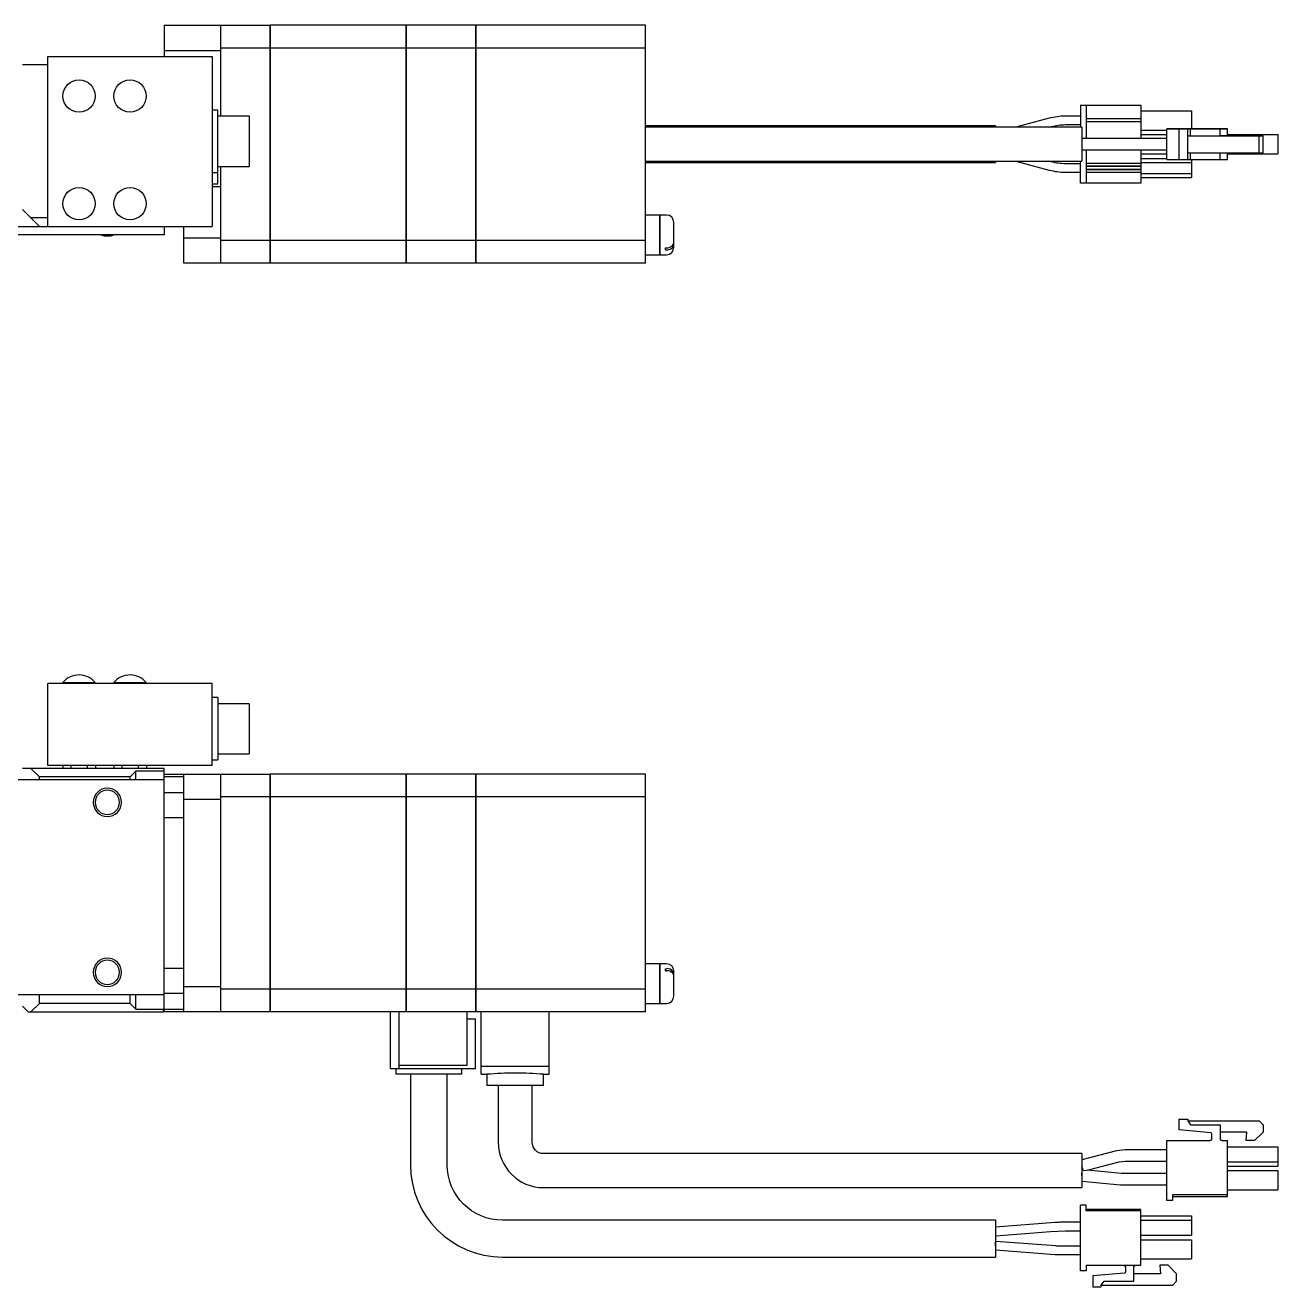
# Model space of a CAD drawing. Extents: x 0 to 934, y -8 to 546.
# Drawn here: x 251.8 to 472.9, y 323.3 to 546 of the extents above; entities that cross this region are included whole.
import ezdxf

# ---------------------------------------------------------------- set-up
doc = ezdxf.new("R2010")
doc.units = 0
doc.header["$LTSCALE"] = 0.5
doc.layers.add('MSM_CONTINUOUS', color=7, linetype='CONTINUOUS')

msp = doc.modelspace()

# ---------------------------------------------------------------- linework, layer by layer
at = {"layer": 'MSM_CONTINUOUS'}
for p, q in [((276.3, 545.97), (276.3, 540.47)), ((276.3, 545.97), (295, 545.97)), ((286.3, 529.9), (286.3, 545.97)), ((295, 545.97), (295, 503.97)), ((295.05, 545.92), (295, 545.92)), ((295.05, 545.97), (295.05, 503.97)), ((319, 545.97), (295.05, 545.97)), ((319, 545.97), (319, 503.97)), ((319.05, 545.92), (319, 545.92)), ((319.05, 545.97), (319.05, 503.97)), ((331.3, 545.97), (319.05, 545.97)), ((331.3, 545.97), (331.3, 503.97)), ((331.35, 545.92), (331.3, 545.92)), ((331.35, 545.97), (331.35, 503.97)), ((361.3, 545.97), (331.35, 545.97)), ((361.3, 503.97), (361.3, 545.97)), ((286.3, 541.47), (276.3, 541.47)), ((295, 541.94), (286.3, 541.94)), ((295.05, 541.68), (295, 541.68)), ((319, 541.94), (295.05, 541.94)), ((319.05, 541.68), (319, 541.68)), ((331.3, 541.94), (319.05, 541.94)), ((331.35, 541.68), (331.3, 541.68)), ((361.3, 541.94), (331.35, 541.94)), ((255.8, 538.97), (251.3, 538.97)), ((255.8, 540.47), (284.8, 540.47)), ((255.8, 510.47), (255.8, 540.47)), ((284.8, 540.47), (284.8, 510.47)), ((285.8, 530.97), (284.8, 530.97)), ((285.8, 517.97), (285.8, 530.97)), ((438.05, 531.87), (438.05, 527.97)), ((438.05, 531.87), (448.75, 531.87)), ((439.05, 531.87), (439.05, 525.97)), ((448.75, 531.87), (448.75, 525.97)), ((448.75, 530.87), (457.65, 530.87)), ((457.65, 530.87), (457.65, 527.67)), ((291.3, 529.9), (285.8, 529.9)), ((291.3, 529.9), (291.3, 521.05)), ((423.05, 528.22), (361.3, 528.22)), ((438.3, 527.97), (361.3, 527.97)), ((423.05, 528.22), (423.05, 527.97)), ((432.54, 529.54), (426.68, 527.97)), ((432.47, 527.97), (432.93, 528.09)), ((438.05, 529.92), (435.41, 529.92)), ((435.41, 528.42), (438.05, 528.42)), ((438.3, 527.97), (438.3, 521.97)), ((448.75, 529.42), (439.05, 529.42)), ((448.75, 528.92), (439.05, 528.92)), ((444.68, 525.97), (438.3, 525.97)), ((445.2, 525.97), (438.3, 525.97)), ((445.94, 525.97), (444.68, 525.97)), ((445.39, 525.97), (445.2, 525.97)), ((453.3, 525.97), (445.39, 525.97)), ((453.3, 525.97), (445.94, 525.97)), ((448.75, 527.47), (453.3, 527.47)), ((448.75, 526.67), (453.3, 526.67)), ((453.3, 527.67), (460.95, 527.67)), ((453.3, 527.67), (453.3, 527.67)), ((454.3, 527.67), (453.3, 527.67)), ((453.3, 522.27), (453.3, 527.67)), ((464, 527.67), (454.3, 527.67)), ((455.5, 527.67), (457, 527.67)), ((461.07, 527.67), (455.5, 527.67)), ((455.5, 522.27), (455.5, 527.67)), ((457, 527.67), (457.5, 527.67)), ((457, 522.27), (457, 527.67)), ((457, 526.47), (457.5, 526.47)), ((457, 526.47), (469.6, 526.47)), ((457.5, 527.67), (462.75, 527.67)), ((457.5, 526.47), (457.5, 527.67)), ((457.5, 526.47), (462.75, 526.47)), ((460.95, 527.67), (461.25, 527.67)), ((461.25, 527.67), (461.07, 527.67)), ((462.75, 527.67), (463.05, 527.67)), ((462.75, 526.47), (462.75, 527.67)), ((467.43, 526.47), (462.75, 526.47)), ((463.05, 526.47), (462.75, 526.47)), ((463.05, 527.67), (464, 527.67)), ((464, 527.67), (464, 527.67)), ((464, 526.47), (464, 527.67)), ((464, 526.67), (472.9, 526.67)), ((464, 526.67), (472.9, 526.67)), ((464, 526.67), (472.9, 526.67)), ((467.3, 526.47), (467.43, 526.47)), ((468.8, 526.47), (467.3, 526.47)), ((470.3, 526.47), (468.8, 526.47)), ((469.6, 526.47), (470.3, 526.47)), ((469.6, 523.47), (469.6, 526.47)), ((470.3, 523.47), (470.3, 526.47)), ((472.9, 526.67), (472.9, 523.27)), ((438.3, 523.97), (444.68, 523.97)), ((439.05, 523.97), (439.05, 518.07)), ((444.68, 523.97), (445.94, 523.97)), ((445.94, 523.97), (453.3, 523.97)), ((448.75, 523.97), (448.75, 518.07)), ((457, 523.47), (469.6, 523.47)), ((457.5, 522.27), (457.5, 523.47)), ((462.75, 522.27), (462.75, 523.47)), ((464, 522.27), (464, 523.47)), ((469.6, 523.47), (470.3, 523.47)), ((361.3, 521.97), (438.3, 521.97)), ((361.3, 521.72), (423.05, 521.72)), ((423.05, 521.97), (423.05, 521.72)), ((426.68, 521.97), (432.53, 520.4)), ((432.92, 521.85), (432.47, 521.97)), ((438.05, 521.52), (435.42, 521.52)), ((438.05, 518.07), (438.05, 521.97)), ((448.75, 521.57), (439.05, 521.57)), ((448.75, 523.27), (453.3, 523.27)), ((448.75, 522.47), (453.3, 522.47)), ((448.75, 521.72), (457.65, 521.72)), ((453.3, 522.27), (455.5, 522.27)), ((455.5, 522.27), (457, 522.27)), ((457, 522.27), (457.5, 522.27)), ((457.5, 522.27), (462.75, 522.27)), ((457.65, 522.27), (457.65, 519.07)), ((462.75, 522.27), (463.05, 522.27)), ((463.05, 522.27), (464, 522.27)), ((464, 523.27), (472.9, 523.27)), ((284.8, 519.97), (285.8, 519.97)), ((285.8, 521.05), (291.3, 521.05)), ((286.3, 503.97), (286.3, 521.05)), ((435.42, 520.02), (438.05, 520.02)), ((448.75, 521.07), (439.05, 521.07)), ((448.75, 521.02), (439.05, 521.02)), ((448.75, 520.52), (439.05, 520.52)), ((448.75, 520.47), (439.05, 520.47)), ((448.75, 519.97), (439.05, 519.97)), ((448.75, 519.82), (457.65, 519.82)), ((448.75, 519.07), (457.65, 519.07)), ((284.8, 517.97), (285.8, 517.97)), ((286.3, 517.47), (284.8, 517.47)), ((448.75, 518.07), (438.05, 518.07)), ((254.3, 510.47), (251.3, 513.47)), ((363.8, 512.47), (361.3, 512.47)), ((363.8, 505.47), (363.8, 512.47)), ((363.85, 512.42), (363.8, 512.42)), ((363.85, 505.47), (363.85, 512.47)), ((365, 512.47), (363.85, 512.47)), ((206.3, 510.47), (284.8, 510.47)), ((255.8, 511.97), (252.8, 511.97)), ((276.2, 510.47), (276.3, 510.37)), ((276.3, 510.37), (276.3, 508.97)), ((279.8, 503.97), (279.8, 510.47)), ((366.3, 506.77), (366.3, 511.17)), ((276.3, 508.97), (206.3, 508.97)), ((279.8, 508.47), (286.3, 508.47)), ((295, 508), (286.3, 508)), ((295.05, 508.26), (295, 508.26)), ((319, 508), (295.05, 508)), ((319.05, 508.26), (319, 508.26)), ((331.3, 508), (319.05, 508)), ((331.35, 508.26), (331.3, 508.26)), ((361.3, 508), (331.35, 508)), ((363.8, 505.52), (363.85, 505.52)), ((364.8, 506.68), (365, 506.68)), ((364.8, 506.33), (364.8, 506.68)), ((364.8, 506.33), (365, 506.33)), ((295, 503.97), (279.8, 503.97)), ((295.05, 504.02), (295, 504.02)), ((319, 503.97), (295.05, 503.97)), ((319.05, 504.02), (319, 504.02)), ((331.3, 503.97), (319.05, 503.97)), ((331.35, 504.02), (331.3, 504.02)), ((361.3, 503.97), (331.35, 503.97)), ((361.3, 505.47), (363.8, 505.47)), ((363.85, 505.47), (365, 505.47)), ((255.8, 415.29), (255.8, 429.79)), ((284.8, 429.79), (255.8, 429.79)), ((258.45, 429.95), (264.15, 429.95)), ((258.45, 429.95), (258.45, 429.79)), ((264.15, 429.79), (264.15, 429.95)), ((267.45, 429.95), (273.15, 429.95)), ((267.45, 429.95), (267.45, 429.79)), ((273.15, 429.79), (273.15, 429.95)), ((284.8, 415.29), (284.8, 429.79)), ((285.8, 427.29), (284.8, 427.29)), ((285.8, 427.29), (285.8, 416.29)), ((291.3, 426.21), (285.8, 426.21)), ((291.3, 426.21), (291.3, 417.36)), ((285.8, 417.36), (291.3, 417.36)), ((276.3, 414.79), (251.3, 414.79)), ((254.3, 413.29), (252.8, 414.79)), ((284.8, 415.29), (255.8, 415.29)), ((258.41, 415.29), (258.41, 414.79)), ((259.85, 415.29), (259.85, 414.79)), ((262.74, 415.29), (262.74, 414.79)), ((264.18, 415.29), (264.18, 414.79)), ((267.41, 415.29), (267.41, 414.79)), ((268.85, 415.29), (268.85, 414.79)), ((271.3, 414.29), (270.3, 413.29)), ((271.3, 412.79), (271.3, 414.29)), ((276.3, 414.29), (271.3, 414.29)), ((271.74, 415.29), (271.74, 414.79)), ((273.18, 415.29), (273.18, 414.79)), ((276.3, 371.79), (276.3, 414.79)), ((284.8, 416.29), (285.8, 416.29)), ((276.3, 412.79), (206.3, 412.79)), ((254.3, 412.79), (254.3, 413.29)), ((270.3, 413.29), (254.3, 413.29)), ((270.3, 412.79), (270.3, 413.29)), ((276.3, 413.79), (295, 413.79)), ((279.8, 413.29), (276.3, 413.29)), ((279.8, 371.79), (279.8, 413.79)), ((286.3, 371.79), (286.3, 413.79)), ((295, 413.79), (295, 371.79)), ((295.05, 413.74), (295, 413.74)), ((295.05, 413.79), (295.05, 371.79)), ((319, 413.79), (295.05, 413.79)), ((319, 413.79), (319, 371.79)), ((319.05, 413.74), (319, 413.74)), ((319.05, 413.79), (319.05, 371.79)), ((331.3, 413.79), (319.05, 413.79)), ((331.3, 413.79), (331.3, 371.79)), ((331.35, 413.74), (331.3, 413.74)), ((331.35, 413.79), (331.35, 371.79)), ((361.3, 413.79), (331.35, 413.79)), ((361.3, 371.79), (361.3, 413.79)), ((276.3, 410.52), (279.8, 410.52)), ((295, 409.76), (286.3, 409.76)), ((319, 409.76), (295.05, 409.76)), ((331.3, 409.76), (319.05, 409.76)), ((361.3, 409.76), (331.35, 409.76)), ((286.3, 409.29), (279.8, 409.29)), ((295.05, 409.5), (295, 409.5)), ((319.05, 409.5), (319, 409.5)), ((331.35, 409.5), (331.3, 409.5)), ((279.8, 406.05), (276.3, 406.05)), ((276.3, 379.52), (279.8, 379.52)), ((363.8, 380.29), (361.3, 380.29)), ((363.8, 373.29), (363.8, 380.29)), ((363.85, 380.24), (363.8, 380.24)), ((363.85, 373.29), (363.85, 380.29)), ((365, 380.29), (363.85, 380.29)), ((364.8, 379.43), (365, 379.43)), ((364.8, 379.08), (364.8, 379.43)), ((364.8, 379.08), (365, 379.08)), ((366.3, 374.59), (366.3, 378.99)), ((276.3, 374.79), (206.3, 374.79)), ((254.3, 373.29), (254.3, 374.79)), ((270.3, 373.29), (270.3, 374.79)), ((271.3, 372.29), (271.3, 374.79)), ((279.8, 375.05), (276.3, 375.05)), ((279.8, 376.29), (286.3, 376.29)), ((295, 375.81), (286.3, 375.81)), ((295.05, 376.07), (295, 376.07)), ((319, 375.81), (295.05, 375.81)), ((319.05, 376.07), (319, 376.07)), ((331.3, 375.81), (319.05, 375.81)), ((331.35, 376.07), (331.3, 376.07)), ((361.3, 375.81), (331.35, 375.81)), ((251.3, 372.79), (252.3, 371.79)), ((252.8, 371.79), (254.3, 373.29)), ((270.3, 373.29), (254.3, 373.29)), ((270.3, 373.29), (271.3, 372.29)), ((271.3, 372.29), (276.21, 372.29)), ((276.3, 372.41), (276.21, 372.29)), ((276.21, 371.8), (276.21, 372.29)), ((276.21, 371.8), (276.3, 371.89)), ((276.3, 372.29), (279.8, 372.29)), ((361.3, 373.29), (363.8, 373.29)), ((363.8, 373.34), (363.85, 373.34)), ((363.85, 373.29), (365, 373.29)), ((252.3, 371.79), (276.2, 371.79)), ((276.21, 371.8), (276.2, 371.79)), ((295, 371.79), (276.3, 371.79)), ((295.05, 371.84), (295, 371.84)), ((331.3, 371.79), (295.05, 371.79)), ((316.3, 361.79), (316.3, 371.79)), ((317.8, 361.79), (317.8, 371.79)), ((319.05, 371.84), (319, 371.84)), ((329.8, 362.39), (329.8, 371.79)), ((329.8, 370.59), (331.3, 370.59)), ((331.35, 371.84), (331.3, 371.84)), ((331.3, 361.79), (331.3, 370.59)), ((361.3, 371.79), (331.35, 371.79)), ((332.3, 360.79), (332.3, 371.79)), ((344.3, 360.79), (344.3, 371.79)), ((316.3, 361.79), (331.3, 361.79)), ((317.23, 361.79), (317.23, 360.79)), ((328.87, 360.79), (317.23, 360.79)), ((317.8, 362.39), (329.8, 362.39)), ((319.8, 360.79), (319.8, 344.79)), ((326.3, 344.79), (326.3, 360.79)), ((328.87, 360.79), (328.87, 361.79)), ((332.3, 362.22), (344.3, 362.22)), ((332.3, 360.79), (333.3, 360.79)), ((333.3, 360.79), (333.3, 358.79)), ((343.3, 360.79), (344.3, 360.79)), ((343.3, 358.79), (343.3, 360.79)), ((343.3, 358.79), (333.3, 358.79)), ((335.3, 358.79), (335.3, 348.79)), ((341.3, 348.79), (341.3, 358.79)), ((455.5, 352.89), (457, 352.89)), ((455.5, 352.89), (457, 352.89)), ((455.5, 350.97), (455.5, 352.89)), ((457, 352.89), (457, 352.59)), ((457, 352.59), (457.5, 351.89)), ((457, 352.59), (457.5, 351.89)), ((457, 352.59), (469.6, 352.59)), ((457, 352.59), (469.6, 352.59)), ((457.5, 351.89), (462.75, 351.89)), ((457.5, 351.89), (462.75, 351.89)), ((462.75, 351.89), (462.75, 349.39)), ((469.6, 352.59), (470.3, 351.89)), ((469.6, 352.59), (470.3, 351.89)), ((470.3, 351.89), (470.3, 350.59)), ((461.07, 350.48), (455.5, 350.97)), ((461.25, 349.39), (461.25, 350.29)), ((467.43, 350.59), (462.75, 350.59)), ((467.3, 349.09), (467.43, 350.59)), ((467.3, 349.09), (467.43, 350.59)), ((470.3, 350.59), (468.8, 349.09)), ((445.94, 347.46), (444.42, 347.27)), ((453.3, 347.46), (445.94, 347.46)), ((453.3, 349.09), (460.95, 349.09)), ((453.3, 338.49), (453.3, 349.09)), ((453.3, 349.09), (460.95, 349.09)), ((460.95, 349.09), (460.95, 349.09)), ((463.05, 349.09), (463.04, 349.09)), ((463.05, 349.09), (464, 349.09)), ((463.05, 349.09), (464, 349.09)), ((464, 339.24), (464, 349.09)), ((464, 347.99), (472.9, 347.99)), ((464, 347.99), (472.9, 347.99)), ((468.8, 349.09), (467.3, 349.09)), ((472.9, 347.99), (472.9, 344.59)), ((438.3, 346.79), (343.3, 346.79)), ((444.42, 347.27), (438.3, 345.67)), ((438.3, 346.79), (438.3, 340.79)), ((439.24, 343.85), (444.93, 345.33)), ((444.93, 345.33), (445.94, 345.46)), ((445.94, 345.46), (453.3, 345.46)), ((464, 345.34), (472.9, 345.34)), ((438.52, 343.79), (438.3, 344.64)), ((438.3, 342.94), (438.39, 343.93)), ((438.48, 343.92), (438.39, 343.93)), ((438.52, 343.79), (439.24, 343.85)), ((445.3, 343.27), (439.24, 343.85)), ((445.39, 343.26), (445.3, 343.27)), ((453.3, 343.26), (445.39, 343.26)), ((464, 344.59), (472.9, 344.59)), ((464, 343.79), (472.9, 343.79)), ((464, 343.79), (472.9, 343.79)), ((472.9, 343.79), (472.9, 340.39)), ((343.3, 340.79), (438.3, 340.79)), ((438.3, 341.93), (445.11, 341.27)), ((445.11, 341.27), (445.39, 341.26)), ((445.39, 341.26), (453.3, 341.26)), ((454.3, 338.49), (453.3, 338.49)), ((464, 339.49), (454.3, 339.49)), ((454.3, 339.49), (454.3, 338.49)), ((454.3, 339.24), (464, 339.24)), ((464, 340.39), (472.9, 340.39)), ((438.05, 326.09), (438.05, 337.69)), ((439.05, 337.69), (438.05, 337.69)), ((439.05, 336.69), (439.05, 337.69)), ((448.75, 336.94), (439.05, 336.94)), ((448.75, 336.69), (439.05, 336.69)), ((448.75, 327.09), (448.75, 336.94)), ((423.05, 335.04), (336.05, 335.04)), ((423.05, 335.04), (423.05, 328.54)), ((433.59, 334.63), (423.05, 333.79)), ((438.05, 334.66), (434.44, 334.66)), ((448.75, 335.79), (457.65, 335.79)), ((448.75, 335.04), (457.65, 335.04)), ((457.65, 335.79), (457.65, 332.39)), ((423.11, 332.29), (432.79, 333.06)), ((432.79, 333.06), (435.42, 333.16)), ((435.42, 333.16), (438.05, 333.16)), ((448.75, 332.39), (457.65, 332.39)), ((423.05, 330.54), (423.1, 331.28)), ((423.1, 331.28), (423.05, 331.26)), ((423.05, 329.78), (433.62, 328.99)), ((433.73, 330.49), (423.1, 331.28)), ((438.05, 330.46), (434.42, 330.46)), ((448.75, 331.59), (457.65, 331.59)), ((457.65, 331.59), (457.65, 328.19)), ((336.05, 328.54), (423.05, 328.54)), ((434.42, 328.96), (438.05, 328.96)), ((448.75, 328.19), (457.65, 328.19)), ((439.05, 326.09), (438.05, 326.09)), ((439.05, 327.09), (448.75, 327.09)), ((439.05, 327.09), (439.05, 326.09)), ((445.82, 325.69), (440.25, 325.2)), ((440.25, 325.2), (440.25, 323.29)), ((446, 326.79), (446, 325.89)), ((447.5, 324.29), (447.5, 326.79)), ((452.18, 325.59), (447.5, 325.59)), ((452.05, 327.09), (452.18, 325.59)), ((453.55, 327.09), (452.05, 327.09)), ((455.05, 325.59), (453.55, 327.09)), ((455.05, 324.29), (455.05, 325.59)), ((440.25, 323.29), (441.75, 323.29)), ((441.75, 323.59), (442.25, 324.29)), ((441.75, 323.29), (441.75, 323.59)), ((441.75, 323.59), (454.35, 323.59)), ((442.25, 324.29), (447.5, 324.29)), ((454.35, 323.59), (455.05, 324.29))]:
    msp.add_line(p, q, dxfattribs=at)
for centre in [(261.3, 533.47), (270.3, 533.47), (261.3, 514.47), (270.3, 514.47)]:
    msp.add_circle(centre, 2.85, dxfattribs=at)
at = {"layer": 'MSM_CONTINUOUS', "extrusion": (0, 0, -1)}
for centre, radius in [((-266.3, 408.79), 2.5), ((-266.3, 408.79), 2.15), ((-266.3, 378.79), 2.5), ((-266.3, 378.79), 2.15)]:
    msp.add_circle(centre, radius, dxfattribs=at)
at = {"layer": 'MSM_CONTINUOUS'}
for centre, radius, start, end in [((435.42, 518.77), 11.15, 89.9911, 105.0006), ((435.42, 531.18), 11.15, 255.0015, 270.0068), ((365, 511.17), 1.3, 0, 90), ((266.29, 511.77), 3, 248.96, 270), ((266.31, 511.77), 3, 270, 291.04), ((365.02, 508.29), 1.61, 269.2584, 304.7863), ((365, 506.77), 1.3, 270, 360), ((365.01, 507.99), 1.66, 269.4455, 299.7231), ((365.41, 507.33), 0.891, 298.7486, 355.0367), ((365.49, 507.64), 0.809, 303.6126, 357.2927), ((261.3, 427.59), 3.7, 89.9943, 140.3692), ((261.3, 427.59), 3.7, 39.6308, 90), ((270.3, 427.59), 3.7, 89.9943, 140.3692), ((270.3, 427.59), 3.7, 39.6308, 90), ((365, 378.99), 1.3, 0, 90), ((365.08, 378.03), 1.41, 41.3743, 92.8178), ((365.09, 377.69), 1.39, 42.8199, 93.04), ((365.54, 378.13), 0.754, 5.8166, 41.8939), ((365.55, 378.48), 0.751, 1.7681, 38.8955), ((365, 374.59), 1.3, 270, 360), ((338.33, 300.27), 60.73, 90.0287, 94.7515), ((338.27, 300.32), 60.68, 85.2466, 89.9732), ((461.05, 350.29), 0.2, 360, 85), ((343.3, 348.79), 8, 180, 270), ((460.95, 349.39), 0.3, 270, 360), ((460.95, 349.39), 0.3, 270, 360), ((463.05, 349.39), 0.3, 180, 270), ((336.05, 344.79), 16.25, 180, 270), ((434.44, 323.91), 10.75, 90, 94.548), ((423.11, 332.37), 0.0773, 219.0479, 269.5838), ((434.42, 339.71), 10.75, 265.7108, 270)]:
    msp.add_arc(centre, radius, start, end, dxfattribs=at)
at = {"layer": 'MSM_CONTINUOUS', "extrusion": (0, 0, -1)}
for centre, radius, start, end in [((-435.42, 518.77), 9.65, 75.0035, 90.008), ((-435.42, 531.17), 9.65, 269.9899, 284.9986), ((-343.3, 348.79), 2, 270, 0), ((-460.95, 349.39), 0.3, 180, 270), ((-460.95, 349.39), 0.3, 180, 270), ((-463.05, 349.39), 0.3, 270, 0), ((-463.05, 349.39), 0.3, 270, 0), ((-336.05, 344.79), 9.75, 270, 0), ((-434.42, 339.71), 9.25, 270, 274.2892), ((-445.7, 326.79), 0.3, 90, 180), ((-445.8, 325.89), 0.2, 180, 265), ((-447.8, 326.79), 0.3, 0, 90)]:
    msp.add_arc(centre, radius, start, end, dxfattribs=at)

doc.saveas('drawing.dxf')
